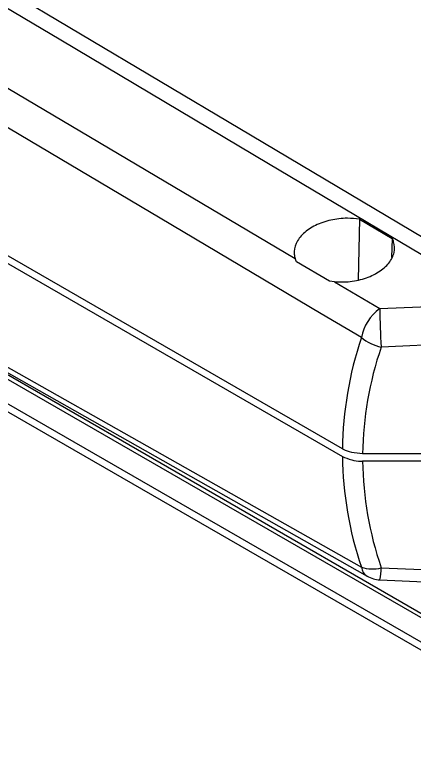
# Model space of a CAD drawing. Extents: x 17.3 to 113.1, y 4.8 to 84.5.
# Drawn here: x 27.443 to 29.193, y 61.235 to 64.447 of the extents above; entities that cross this region are included whole.
import ezdxf

# ---------------------------------------------------------------- set-up
doc = ezdxf.new("R2010")
doc.units = 0
doc.header["$MEASUREMENT"] = 0
doc.layers.add('OBJECT', color=7, linetype='CONTINUOUS')

msp = doc.modelspace()

# ---------------------------------------------------------------- linework, layer by layer
at = {"layer": 'OBJECT'}
for p, q in [((28.8783, 62.5432), (25.5663, 64.4552)), ((25.5663, 64.4225), (28.8783, 62.5105)), ((28.9526, 63.5504), (28.9468, 63.2848)), ((28.9526, 63.5504), (29.0968, 63.4652)), ((29.0968, 63.4652), (29.0937, 63.3823)), ((28.6773, 63.3628), (28.6713, 63.3779)), ((28.8211, 63.278), (28.6773, 63.3628)), ((28.8432, 63.2758), (28.8211, 63.278)), ((28.8432, 63.2758), (29.0415, 63.1582)), ((27.183, 63.0002), (29.9541, 61.4005)), ((29.9612, 61.3765), (27.1935, 62.9743)), ((27.0897, 62.928), (29.9597, 61.2712)), ((27.057, 62.9115), (29.9612, 61.235)), ((29.3388, 62.522), (28.9667, 62.522)), ((29.3388, 62.4894), (28.9667, 62.4894)), ((29.0427, 61.9693), (29.3245, 61.9569))]:
    msp.add_line(p, q, dxfattribs=at)
at = {"layer": 'OBJECT', "flags": 128}
for points in [[(28.9614, 63.0312), (28.7851, 63.1359), (28.0798, 63.555), (25.6171, 65.0184)], [(26.6071, 65.0317), (26.6828, 64.9867), (27.0322, 64.7788), (28.4298, 63.9474), (29.5025, 63.3095)], [(29.4639, 63.2521), (28.5543, 63.7934), (27.6449, 64.3348), (26.5688, 64.9754)], [(26.3841, 64.7354), (26.6995, 64.5481), (27.6102, 64.0076), (28.6713, 63.3779)], [(25.6171, 63.9179), (25.7817, 63.8247), (26.4869, 63.4253), (28.9614, 62.0244)], [(25.6778, 63.8601), (26.3455, 63.4817), (28.9866, 61.9855)], [(29.0415, 63.1582), (29.2911, 63.1692), (29.3233, 63.1706)], [(29.33, 63.0018), (29.0804, 62.9908), (29.0482, 62.9894)], [(29.0482, 62.022), (29.2978, 62.0111), (29.33, 62.0097)]]:
    msp.add_lwpolyline(points, dxfattribs=at)
at = {"layer": 'OBJECT'}
for centre, radius, start, end in [((29.1592, 62.9953), 0.201, 125.8586, 169.7126), ((32.3378, 63.2044), 3.2966, 180.8033, 183.7398), ((29.0924, 63.1921), 0.2074, 230.8564, 257.6913), ((29.0089, 62.1693), 0.1524, 251.8737, 284.9548), ((29.0157, 62.0318), 0.0548, 187.73, 237.8332), ((28.7907, 62.0222), 0.2574, 348.1541, 359.9713), ((29.0482, 62.0942), 0.125, 240.4701, 267.4857)]:
    msp.add_arc(centre, radius, start, end, dxfattribs=at)
for centre, major_axis, ratio, start_param, end_param in [((33.3082, 62.5779), (4.4298, 0.0781), 0.588782, 2.937049, 3.124952), ((33.3082, 62.5057), (4.3416, 0), 0.577382, 2.94743, 3.135078), ((33.3082, 62.5779), (4.4298, 0.0781), 0.588782, 3.137472, 3.325375), ((33.3082, 62.5057), (4.3416, 0), 0.577382, 3.148107, 3.335756)]:
    msp.add_ellipse(centre, major_axis=major_axis, ratio=ratio, start_param=start_param, end_param=end_param, dxfattribs=at)
for points, knots in [([(28.9526, 63.5504), (28.9352, 63.5522), (28.8938, 63.5566), (28.8257, 63.5483), (28.758, 63.525), (28.7045, 63.4889), (28.6719, 63.4445), (28.6644, 63.4057), (28.6698, 63.3841), (28.6713, 63.3779)], [0, 0, 0, 0, 0.117568, 0.279861, 0.442586, 0.605907, 0.769588, 0.933237, 1, 1, 1, 1]), ([(28.8432, 63.2758), (28.8633, 63.2752), (28.9079, 63.2737), (28.9766, 63.2883), (29.0394, 63.3169), (29.0853, 63.357), (29.1085, 63.4034), (29.1076, 63.4407), (29.0989, 63.4604), (29.0968, 63.4652)], [0, 0, 0, 0, 0.132307, 0.294526, 0.457212, 0.620426, 0.783854, 0.947085, 1, 1, 1, 1]), ([(28.9667, 62.522), (28.9503, 62.5231), (28.9199, 62.5251), (28.8917, 62.5357), (28.88, 62.5423), (28.8783, 62.5432)], [0, 0, 0, 0, 0.499398, 0.929182, 1, 1, 1, 1]), ([(28.8783, 62.5105), (28.8912, 62.5046), (28.9151, 62.4936), (28.9481, 62.4896), (28.9644, 62.4894), (28.9667, 62.4894)], [0, 0, 0, 0, 0.499395, 0.929163, 1, 1, 1, 1])]:
    msp.add_open_spline(points, degree=3, knots=knots, dxfattribs=at)

doc.saveas('drawing.dxf')
